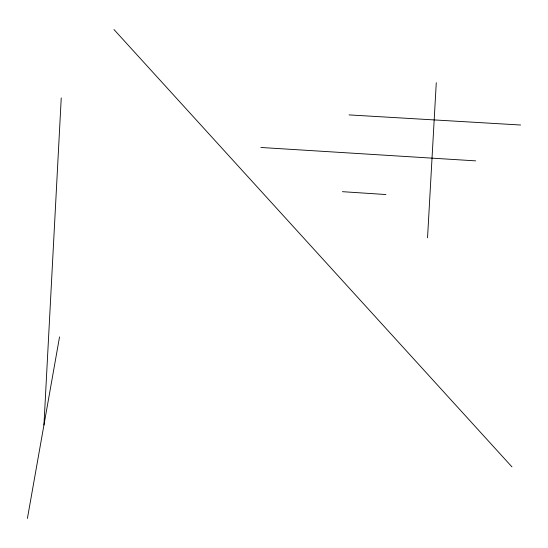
<?xml version="1.0" encoding="UTF-8"?>
<svg xmlns="http://www.w3.org/2000/svg" width="548" height="548" viewBox="0 0 548 548"><rect width="100%" height="100%" fill="white"/><g stroke="black" fill="none" stroke-linecap="round" stroke-linejoin="round"><path stroke-width="0.82" d="M43.943 425.015L61.239 97.955M427.536 237.832L436.276 82.714M27.4 518.463L59.547 336.897M349.083 114.909L520.6 125.013M260.875 147.474L475.657 160.865M342.404 191.677L385.936 194.54M113.97 29.537L511.969 466.896"/></g></svg>
